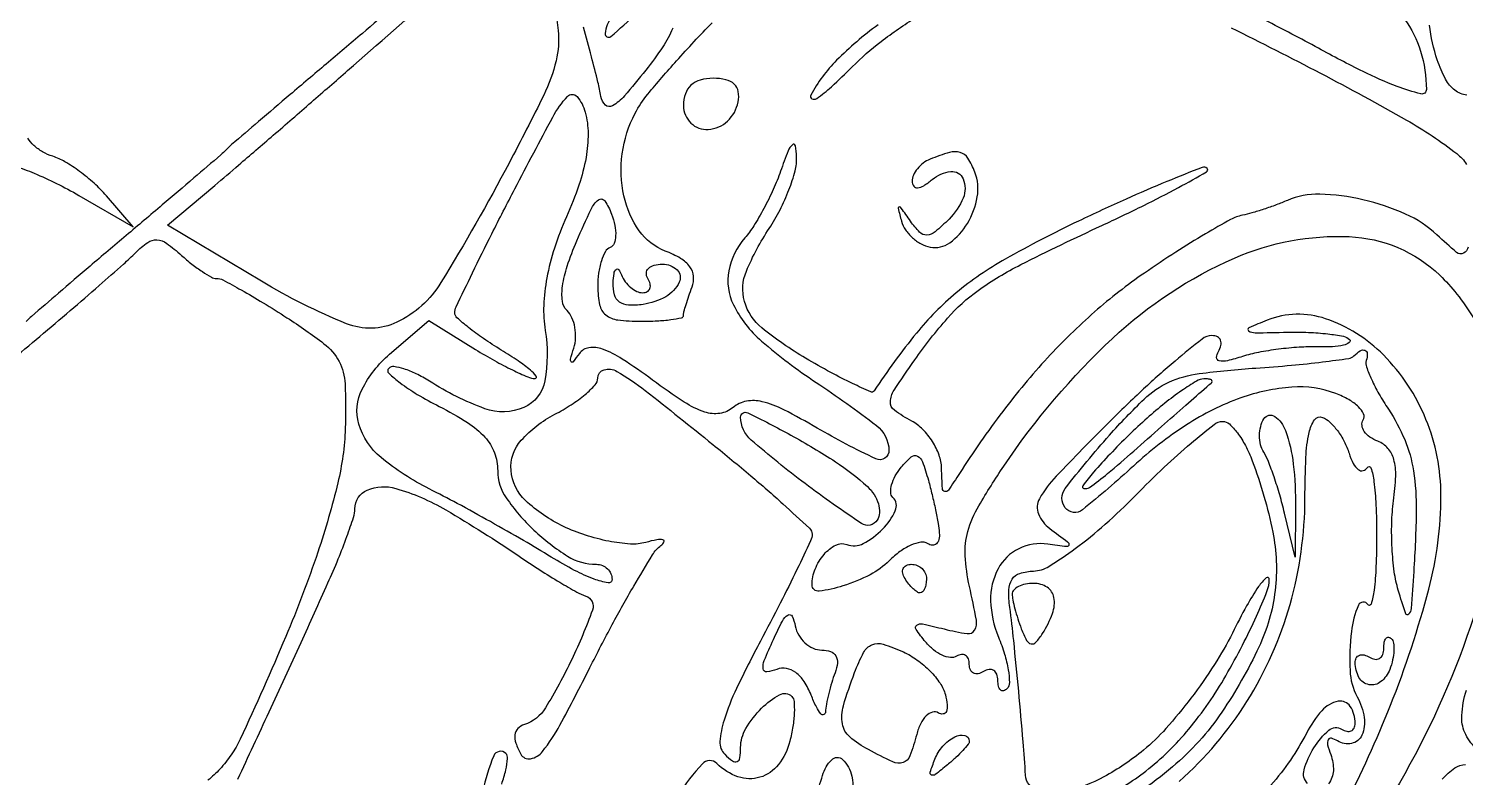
# Model space of a CAD drawing. Extents: x 21 to 741, y 101 to 447.
# Drawn here: x 142.2 to 242.7, y 310.1 to 362.5 of the extents above; entities that cross this region are included whole.
import ezdxf

# ---------------------------------------------------------------- set-up
doc = ezdxf.new("R2010")
doc.units = 0

msp = doc.modelspace()

# ---------------------------------------------------------------- linework, layer by layer
for points in [[(178.733979, 365.320013, -0.0305), (179.226887, 362.341079, -0.084803), (179.087033, 360.231623, -0.055275), (178.216792, 357.816448, -0.007692), (175.795827, 353.070013, -0.015822), (171.023164, 344.708954, -0.144885), (167.945482, 341.939673, -0.21051), (164.423464, 341.834075, -0.038673), (158.461884, 344.804797), (151.897628, 348.736072), (155.198814, 351.511025, 0.002508), (156.871772, 352.93168, 0.000849), (159.292777, 355.015702, 0.000844), (161.960797, 357.328132, 0.00097), (164.5, 359.545098, -0.000965), (170.919745, 365.150273, -0.005994), (174.252009, 367.978969, -0.006042), (176.390589, 369.707549, -0.154563), (177.081523, 369.968399, -0.318821), (177.354396, 369.796187, -0.012249), (177.80681, 368.615971, -0.017945), (178.281497, 367.111708, -0.011207)], [(188, 357.088484, 0.202616), (188.515381, 355.868878, 0.212623), (189.735145, 355.420653, 0.173549), (191.085101, 356.008236, 0.157206), (191.823324, 357.344476, 0.091214), (191.831253, 358.068744, 0.161932), (191.552184, 358.589364, 0.134698), (190.969496, 358.900072, 0.05558), (190.073324, 359, 0.066692), (189.170651, 358.87906, 0.120184), (188.521162, 358.519511, 0.127344), (188.133658, 357.918472, 0.080003)], [(179.816631, 349.318369, 0.024769), (178.9691, 347.113276, 0.033079), (178.43601, 345.036638, 0.036779), (178.220406, 343.113123, 0.049784), (178.32765, 341.368355, -0.085428), (178.293788, 337.829227, -0.249316), (176.827368, 335.97325, -0.193394), (174.099845, 335.887639, -0.054729), (170.218792, 337.810699, 0.027125), (169.303797, 338.328717, 0.039139), (168.441515, 338.675804, 0.044461), (167.737117, 338.830052, 0.232064), (167.371886, 338.70522, 0.421279), (167.375923, 338.369717, 0.029133), (168.175829, 337.691734, 0.027687), (169.372195, 336.891606, 0.015594), (170.903095, 336.049437, -0.023598), (172.888874, 334.915272, -0.066678), (174.108617, 333.889403, -0.094595), (174.769422, 332.81095, -0.090521), (175, 331.54777, 0.153088), (175.598079, 329.640162, 0.051111), (177.526271, 327.395793, 0.051152), (179.891279, 325.572846, 0.139511), (181.90437, 325, -0.095401), (182.322565, 324.919475, -0.097016), (182.678159, 324.6896, -0.098753), (182.916215, 324.346534, -0.102799), (183, 323.94332, -0.464575), (182.720606, 323.707522, -0.045755), (181.751563, 323.965602, -0.033017), (180.381146, 324.573878, -0.017021), (178.75, 325.503022, 0.00653), (176.812233, 326.661324, 0.003953), (174.489642, 327.98437, 0.003959), (172.162535, 329.261649, 0.006947), (170.21474, 330.276098, -0.054953), (166.835402, 332.471175, -0.150671), (165.27926, 334.816342, -0.192185), (165.505745, 337.244922, -0.09723), (167.436203, 339.698783), (170.175248, 342.05481), (173.455658, 340.027405, 0.011148), (174.776339, 339.251322, 0.014115), (176.031525, 338.596648, 0.012164), (177.101143, 338.10842, 0.102385), (177.618034, 338.003738, 0.621507), (177.695564, 338.162453, 0.053881), (177.286235, 338.588462, 0.026176), (176.438131, 339.227017, 0.011375), (175.25, 339.98904, -0.012808), (174.004814, 340.792701, -0.018695), (172.954688, 341.568295, -0.014458), (172.147858, 342.25126, -0.212995), (172, 342.582606, -0.1114), (172.098252, 343.018122, -0.001667), (173.233631, 345.386028, -0.004424), (174.590102, 348.128831, -0.002898), (176.199594, 351.26676, -0.003318), (178.851938, 356.283311, -0.062612), (179.881157, 357.730928, -0.449242), (180.547925, 357.719749, -0.112537), (181.12451, 356.626833, -0.06426), (181.323655, 355.138144, -0.045461), (181.178261, 353.456015, -0.037799), (180.682307, 351.534891, -0.02207)], [(205.25, 353.337719, 0.065736), (204.772069, 353.067358, 0.061072), (204.367188, 352.676258, 0.065213), (204.092747, 352.229112, 0.105447), (204, 351.794222, 0.156831), (204.1087, 351.456194, 0.266489), (204.371198, 351.336546, 0.119185), (204.808275, 351.486479, 0.031264), (205.410972, 351.926114, -0.14563), (206.70354, 352.477938, -0.332866), (207.567391, 351.973659, -0.202198), (207.56838, 350.620918, -0.097116), (206.582161, 349.154039, -0.021944), (205.609539, 348.263482, -0.16148), (205.03182, 348.034538, -0.216076), (204.524849, 348.230301, -0.042641), (203.887705, 349, 0.002987), (203.240206, 349.922108, 0.242763), (203.089232, 350, 0.488423), (203.018402, 349.909133, 0.004905), (203.256735, 349, 0.083189), (203.532004, 348.403244, 0.059846), (204.01549, 347.849465, 0.0592), (204.623217, 347.419946, 0.076492), (205.265395, 347.18967, 0.208348), (206.63434, 347.494644, 0.101089), (207.866048, 348.845532, 0.091489), (208.556526, 350.706309, 0.135638), (208.389425, 352.427558, 0.047491), (207.901144, 353.409832, 0.185171), (207.369937, 353.812295, 0.142677), (206.614394, 353.811341, 0.024711)], [(185.14235, 344, 0.121914), (185.464174, 344.079653, 0.187673), (185.649879, 344.29375, 0.151112), (185.663978, 344.617505, 0.074422), (185.5, 345, -0.149529), (185.400429, 345.379307, -0.191611), (185.545954, 345.70625, -0.132082), (185.940215, 345.927168, -0.062105), (186.524316, 346, -0.191652), (187.545238, 345.593754, -0.326037), (187.704784, 344.731831, -0.154475), (186.754449, 343.719526, -0.091338), (185.171672, 343.180449, -0.047366), (184.157627, 343.128244, -0.145685), (183.51486, 343.350247, -0.174817), (183.167272, 343.855308, -0.075139), (183.078947, 344.680449, -0.022333), (183.137986, 345.349467, -0.167715), (183.278532, 345.6296, -0.454063), (183.457173, 345.615456, -0.064038), (183.662281, 345.25, 0.061896), (183.927857, 344.772034, 0.05974), (184.30511, 344.367188, 0.064692), (184.731748, 344.092448, 0.111184)], [(235.777616, 339.25, 0.158812), (235.789379, 338.810192, 0.021439), (236.140509, 337.942693, 0.022973), (236.663705, 336.921355, 0.017507), (237.325279, 335.852784, -0.049215), (238.464859, 333.721533, -0.05953), (239.077634, 331.539293, -0.042592), (239.272695, 328.745216, -0.012938), (239.097232, 324.5, -0.002335), (238.911119, 321.914267, -0.154743), (238.746464, 321.506264, -0.589313), (238.537947, 321.54526, -0.006974), (238.01611, 323.191747, -0.04008), (237.73834, 324.47693, -0.019902), (237.583507, 326.138052, -0.019615), (237.559226, 327.882583, -0.027169), (237.683654, 329.441823, 0.023951), (237.833271, 331.176011, 0.074052), (237.704928, 332.34163, 0.116441), (237.29419, 333.112913, 0.121394), (236.587334, 333.60486, -0.060621), (236.025611, 333.902676, -0.091488), (235.637256, 334.295456, -0.120525), (235.479681, 334.71745, -0.169355), (235.565918, 335.106657, 0.254683), (235.588643, 335.520842, 0.091101), (235.230433, 336.01665, 0.062599), (234.553365, 336.519087, 0.037531), (233.645281, 336.944764, 0.109233), (230.574024, 337.395493, 0.068033), (226.998011, 336.641723, 0.057976), (223.201761, 334.763598, 0.042392), (219.483045, 331.877607, -0.017574), (215.909082, 328.808372, -0.417845), (214.716337, 328.948766, -0.34306), (214.714866, 330.308036, -0.016488), (217.805076, 334.030567, -0.020058), (220.234467, 336.556427, -0.083828), (221.972417, 337.739027, -0.076036), (224.084197, 338.342724, -0.01476), (228.042582, 338.728484, 0.005593), (230.547053, 338.926288, 0.008417), (232.725049, 339.159867, 0.004142), (234.555236, 339.402778, 0.162703), (234.916238, 339.582904, -0.054743), (235.359933, 339.938793, -0.238219), (235.685261, 339.971081, -0.307466), (235.846299, 339.738406, -0.074408)], [(220.434229, 335.223099, 0.011475), (219.155768, 334.03395, 0.009523), (217.849509, 332.71241, 0.009644), (216.698748, 331.455279, 0.025469), (215.94031, 330.5, 0.553819), (216.021252, 330.303886, 0.193404), (216.398645, 330.38601, 0.024599), (217.671675, 331.344858, 0.007456), (219.506082, 332.92046, -0.000411), (221.449936, 334.638252, -0.00061), (223.155432, 336.139212, -0.000262), (224.616549, 337.420586, -0.012567), (224.916667, 337.67046, 0.184394), (224.988827, 337.791681, 0.308994), (224.941667, 337.895296, 0.11166), (224.742673, 337.961659, 0.03222), (224.416667, 337.973099, 0.129489), (223.897309, 337.819878, 0.01498), (222.868701, 337.15419, 0.017222), (221.675274, 336.267885, 0.013262)], [(200.868324, 330.441763, -0.064897), (201.340755, 329.882022, -0.071381), (201.635682, 329.23704, -0.080705), (201.714828, 328.608676, -0.13018), (201.559128, 328.095672, -0.423711), (200.458153, 327.854477, -0.014877), (196.515963, 330.642984, -0.016652), (192.731961, 333.694793, -0.218062), (192, 335.293322, -0.553816), (192.49191, 335.601218, -0.012079), (195.518657, 334.039163, -0.019473), (198.632151, 332.174839, -0.040449)], [(230.827353, 329), (230.795277, 325.5), (230.057216, 328.58729, 0.012013), (229.721887, 329.854527, 0.011872), (229.324873, 331.109235, 0.01181), (228.925625, 332.190166, 0.044064), (228.60056, 332.83729, -0.080733), (228.380083, 333.369933, -0.059282), (228.307937, 334.006143, -0.05904), (228.387147, 334.644507, -0.078203), (228.613486, 335.183624, -0.430022), (229.371686, 335.34126, -0.156189), (230.119586, 334.364919, -0.057562), (230.670218, 332.000511, -0.030753)], [(205.90032, 327.190983, -0.069871), (205.871094, 326.731452, -0.159554), (205.700651, 326.433401, -0.206083), (205.422262, 326.33854, -0.11944), (205.08062, 326.450174, 0.18281), (204.602816, 326.543031, 0.062343), (203.915275, 326.334709, 0.052038), (203.14458, 325.890661, 0.039875), (202.404535, 325.259191, -0.077426), (201.052477, 324.27015, -0.042905), (199.158068, 323.488656, -0.046509), (197.482234, 323.126996, -0.449693), (197, 323.554748, -0.095554), (197.215423, 324.671683, -0.081623), (197.836755, 325.69901, -0.096028), (198.650547, 326.347056, -0.215087), (199.422545, 326.391349, 0.215581), (200.581734, 326.458954, 0.078163), (201.935674, 327.464765, 0.087338), (202.819461, 328.75209, 0.312844), (202.651177, 329.682157, -0.19061), (202.498989, 330.033561, -0.076366), (202.563065, 330.563, -0.060713), (202.819529, 331.179616, -0.044352), (203.241275, 331.790719, -0.036907), (203.935982, 332.512186, -0.303329), (204.365405, 332.573356, -0.19748), (204.719781, 332.180016, -0.017543), (205.132919, 330.882728, -0.009057), (205.395863, 329.874483, -0.008012), (205.633778, 328.815403, -0.008072), (205.817403, 327.854436, -0.02417)], [(205, 324, -0.042167), (204.967655, 323.617151, -0.061769), (204.870461, 323.29375, -0.081139), (204.727648, 323.07446, -0.210953), (204.559017, 323, -0.151918), (204.34829, 323.065539, -0.038439), (204.066025, 323.29375, -0.035638), (203.768994, 323.617226, -0.029505), (203.5, 324, -0.082592), (203.343488, 324.3821, -0.161196), (203.3746, 324.70625, -0.182303), (203.586039, 324.921712, -0.108972), (203.940983, 325, -0.093332), (204.345238, 324.923877, -0.09642), (204.688914, 324.70625, -0.099167), (204.918938, 324.381556, -0.105053)], [(211, 322.915121, 0.051231), (211.040772, 322.518238, 0.013442), (211.187754, 321.895062, 0.013508), (211.394497, 321.190763, 0.013468), (211.639163, 320.497942, 0.026892), (212.005596, 319.677792, 0.222828), (212.319776, 319.434782, 0.274684), (212.660796, 319.546388, 0.038367), (213.123851, 320.166154, 0.052073), (213.819566, 321.567121, 0.134104), (213.920559, 322.683092, 0.210034), (213.445859, 323.391435, 0.142537), (212.5, 323.666667, 0.048131), (211.92594, 323.611278, 0.068129), (211.440625, 323.4459, 0.08831), (211.113633, 323.202118, 0.190765)], [(197.680313, 319, -0.085086), (198.292447, 318.895073, -0.177151), (198.660608, 318.5911, -0.159406), (198.768445, 318.094405, -0.066108), (198.606989, 317.418213, 0.01798), (198.369909, 316.727075, 0.013847), (198.159683, 315.957913, 0.01406), (198.003196, 315.227271, 0.032177), (197.936614, 314.668213, -0.28354), (197.812228, 314.489018, -0.331024), (197.614825, 314.534802, -0.063246), (197.298635, 315.02034, -0.017488), (196.930174, 315.854518, 0.047912), (196.440597, 316.802503, 0.088738), (195.852216, 317.434753, 0.117672), (195.204408, 317.716343, 0.136382), (194.536872, 317.652523, -0.063694), (193.834095, 317.481144, -0.41265), (193.576026, 317.685916, -0.127155), (193.655725, 318.269896, -0.009734), (194.290941, 319.739201, -0.012236), (194.919938, 321.03471, -0.135249), (195.307108, 321.454215, -0.44832), (195.599714, 321.368069, -0.062911), (195.820954, 320.691196, 0.082879), (196.060934, 320.045088, 0.078087), (196.50149, 319.496789, 0.081408), (197.069936, 319.127915, 0.103658)], [(237.418754, 317.648872, -0.129405), (236.801962, 316.791792, -0.223939), (235.968218, 316.579773, -0.221446), (235.267057, 317.088263, -0.127558), (235, 318.118034, -0.117858), (235.079239, 318.449529, -0.186277), (235.29375, 318.642737, -0.154201), (235.617617, 318.661825, -0.076764), (236, 318.5, 0.100119), (236.381257, 318.359099, 0.176926), (236.70625, 318.423558, 0.168389), (236.923955, 318.686733, 0.089607), (237, 319.10765, -0.041279), (237.036015, 319.543143, -0.119482), (237.153789, 319.819499, -0.254003), (237.326224, 319.899128, -0.182106), (237.523539, 319.809795, -0.16055), (237.681805, 319.495908, -0.049311), (237.708718, 318.959064, -0.04365), (237.620657, 318.314098, -0.035882)], [(206.321987, 315.876722, -0.036336), (206.452038, 315.174551, -0.118466), (206.393335, 314.708638, -0.272865), (206.171391, 314.530307, -0.176211), (205.839433, 314.599236, 0.208816), (205.425085, 314.658412, 0.127522), (204.990147, 314.407339, 0.085336), (204.597526, 313.861232, 0.049362), (204.316061, 313.100616, -0.024426), (203.841807, 311.592208, -0.232068), (203.365944, 311.138773, -0.186042), (202.648468, 311.183799, -0.015212), (200.934259, 312.035184, -0.055248), (199.635661, 312.927001, -0.17217), (199.118408, 313.835375, -0.116298), (199.187834, 315.09831, -0.019215), (199.971956, 317.426239, -0.029229), (200.604702, 318.836449, -0.174431), (201.18778, 319.374442, -0.178005), (201.972949, 319.411763, -0.030685), (203.387202, 318.86944, -0.049672), (204.358387, 318.304589, -0.042306), (205.257152, 317.531119, -0.044305), (205.957503, 316.677477, -0.085896)], [(208, 312.622445, -0.172995), (207.92491, 312.411909, -0.015689), (207.55265, 311.984529, -0.018888), (207.060438, 311.492636, -0.013646), (206.477108, 310.981001, -0.008807), (205.617386, 310.292701, -0.27071), (205.355597, 310.258808, -0.389672), (205.264678, 310.458284, -0.012731), (205.584097, 311.358556, -0.091143), (206.143246, 312.274265, -0.089947), (206.99376, 312.936277, -0.178047), (207.678078, 313.025462, -0.350363)], [(199.929715, 308.190983, -0.00425), (199.872748, 306.54577, -0.225862), (199.729097, 306.274745, -0.474239), (199.527703, 306.32542, -0.008195), (199, 307.5, 0.003751), (198.423348, 308.814662, 0.368608), (198.252774, 308.895722, 0.326773), (198.12689, 308.738914, 0.003386), (198.070285, 307.25, -0.047081), (197.961805, 306.388908, -0.065757), (197.695468, 305.660937, -0.084352), (197.321292, 305.169108, -0.190278), (196.893011, 305, -0.170087), (196.506027, 305.135564, -0.171529), (196.289885, 305.482513, -0.106574), (196.287081, 306.038066, -0.045841), (196.506465, 306.75, 0.008388), (196.818686, 307.546086, 0.005102), (197.162222, 308.496696, 0.005112), (197.483729, 309.44662, 0.009), (197.727144, 310.238753, -0.126361), (198.36818, 311.329017, -0.404314), (199.132942, 311.34389, -0.161096), (199.773647, 310.177625, -0.052303)]]:
    msp.add_lwpolyline(points, format="xyb", close=True)
for points in [[(167.7375, 364.026117, -0.001116), (165.52696, 362.139909, -0.000756), (163, 360, 0.000756), (160.47304, 357.860091, 0.001116), (158.2625, 355.973883, 0.0005), (156.380925, 354.357837, 0.021769), (156, 354, -0.021769), (155.619075, 353.642163, -0.0005), (153.7375, 352.026117, -0.001116), (151.52696, 350.139909, -0.000756), (149, 348, 0.000953), (146.473066, 345.858401, 0.001403), (144.2625, 343.966954, 0.000641), (142.38412, 342.34639, 0.026765), (142, 341.976412, -0.026282)], [(242.911837, 347.194759, -0.237436), (242.587354, 346.764227, -0.298203), (242.099355, 346.823519, -0.012376), (240.71992, 348.046307, 0.082331), (238.52536, 349.502165, 0.048742), (235.539696, 350.504975, 0.04938), (232.520978, 350.893339, 0.109902), (230.25753, 350.458837, -0.012882), (229.482786, 350.146858, -0.00939), (228.606954, 349.83874, -0.009498), (227.764929, 349.577805, -0.020542), (227.106569, 349.416392, 0.075406), (226.285352, 349.116734, 0.008104), (224.519736, 348.113727, 0.009818), (222.448304, 346.8367, 0.007756), (220.257063, 345.377123, 0.0293), (216.763514, 342.656211, 0.026214), (213.472629, 339.447837, 0.024531), (210.336955, 335.699437, 0.019315), (207.308807, 331.357104, -0.006827), (206.535493, 330.186954, -0.323607), (206.283271, 330.095679, -0.319933), (206.115202, 330.306607, -0.00674), (206.058807, 331.714816, 0.078995), (205.885938, 332.64262, 0.055667), (205.42062, 333.59835, 0.055216), (204.750161, 334.436618, 0.073746), (203.968835, 335.016679, -0.034438), (202.759989, 335.77498, -0.253061), (202.475781, 336.369418, -0.133395), (202.737228, 337.171893, -0.007938), (204.18212, 339.301863, -0.027332), (206.477978, 342.220178, -0.056732), (208.622141, 344.163186, -0.039474), (211.605754, 345.967807, -0.007708), (217.266075, 348.699617, 0.005777), (220.216109, 350.10935, 0.009948), (222.63429, 351.359799, 0.004194), (224.601208, 352.448468, 0.496162), (224.635296, 352.698037, 0.299125), (224.288779, 352.769757, 0.002972), (221.829862, 351.778617, 0.008405), (218.966312, 350.547924, 0.005202), (215.642167, 349.010809, 0.017494), (210.516046, 346.351768, 0.044929), (207.080133, 343.98447, 0.049077), (204.298651, 341.1707, 0.024507), (201.335622, 337.128506, -0.367002), (201.10061, 337.059966, -0.006644), (199.82725, 337.648584, -0.01304), (198.305482, 338.426126, -0.007911), (196.545172, 339.420659, -0.037604), (193.487136, 341.53649, -0.155498), (192.267135, 343.391174, -0.16948), (192.399726, 345.511263, -0.046716), (194, 348.5, 0.028611), (194.755113, 349.79545, 0.026223), (195.381938, 351.20625, 0.027166), (195.806352, 352.525037, 0.073432), (195.914463, 353.5, 0.038304), (195.825557, 354.2853, 0.582102), (195.618016, 354.355735, 0.11893), (195.314018, 353.917913, 0.00826), (194.790565, 352.5, -0.02183), (194.281847, 351.229236, -0.016883), (193.622015, 349.891412, -0.017179), (192.919691, 348.682563, -0.038773), (192.289155, 347.832465, 0.132914), (191.170321, 345.524611, 0.162862), (191.492986, 343.162504, 0.100167), (193.45987, 340.619383, 0.032223), (197.27983, 337.725142, -0.018582), (201.501893, 334.703799, -0.225825), (202.376766, 332.974264, -0.555921), (201.467796, 332.378539, -0.023876), (197.356859, 334.531018, 0.01418), (195.018565, 335.813699, 0.058432), (193.508389, 336.376353, 0.105602), (192.402163, 336.408982, 0.12865), (191.466252, 335.971992, -0.137316), (190.541638, 335.559307, -0.119426), (189.482396, 335.655806, -0.062456), (188.05631, 336.350547, -0.014005), (185.830092, 337.893564, 0.013731), (183.711965, 339.363383, 0.057987), (182.331604, 340.053016, 0.122048), (181.386495, 340.152229, 0.204413), (180.712804, 339.746956, -0.011184), (180.280997, 339.176959, -0.446622), (180.140982, 339.168544, -0.272958), (180.093731, 339.347749, -0.007972), (180.327523, 340.128145, 0.065657), (180.451275, 340.824454, 0.056028), (180.401191, 341.568911, 0.058504), (180.194279, 342.247432, 0.093404), (179.853451, 342.746549, -0.167517), (179.525936, 343.418632, -0.065163), (179.535001, 344.466753, -0.046128), (179.86304, 345.861601, -0.020828), (180.533994, 347.618404, -0.007531), (181.534516, 349.849652, -0.119606), (182.049524, 350.493495, -0.432328), (182.486563, 350.423825, -0.058049), (182.968246, 349.5, -0.041411), (183.197068, 348.709835, -0.060815), (183.253089, 347.989583, -0.079835), (183.140386, 347.442573, -0.213347), (182.865847, 347.166667, 0.177724), (182.532389, 346.874634, 0.048721), (182.254343, 346.221354, 0.042826), (182.063635, 345.366239, 0.03347), (182, 344.416667, 0.051742), (182.13126, 343.151667, 0.173174), (182.560345, 342.451389, 0.14035), (183.402031, 342.096283, 0.030099), (185, 342, 0.013093), (186.150145, 342.030124, 0.021539), (187.11875, 342.12285, 0.017119), (187.866077, 342.253247, 0.354811), (188, 342.418213, -0.064973), (188.032317, 342.665862, -0.008655), (188.176736, 343.174143, -0.009897), (188.371285, 343.773351, -0.008169), (188.601655, 344.404314, 0.116573), (188.702772, 345.152644, 0.136861), (188.44483, 345.81803, 0.099699), (187.79191, 346.402578, 0.04206), (186.72571, 346.914185, -0.149817), (184.904063, 348.330143, -0.099509), (183.831006, 350.770489, -0.088104), (183.712624, 353.717507, -0.085954), (184.611756, 356.552771, -0.054003), (185.498502, 357.887289, -0.009005), (187.513564, 360.220372, -0.009781), (189.996045, 362.885346, -0.008529)], [(182.976237, 363.292117, 0.137061), (182.519877, 362.131283, 0.672935), (182.912521, 361.922716, 0.022259), (184.707143, 363.564286, -0.045024)], [(201.617229, 362.746804, 0.038052), (198.717275, 360.261202, 0.073814), (196.901764, 357.816445, 0.426402), (196.983736, 357.56464, 0.268927), (197.321488, 357.590175, 0.03577), (198.348075, 358.407496, 0.010375), (199.809504, 359.809504, -0.033072), (201.825488, 361.575083, -0.023634), (204.291219, 363.283412, -0.023206)], [(238.442151, 363.129018, -0.090017), (239.576842, 360.905799, -0.070533), (239.986345, 358.224148, -0.490002), (239.588922, 357.909117, -0.030771), (237.939232, 358.423937, -0.024451), (235.55684, 359.46765, -0.010036), (232.429229, 361.103376, 0.008761), (228.70821, 363.06155, 0.033059)], [(187.242298, 362.503002, -0.049567), (186.543879, 361.192611, -0.020675), (185.362472, 359.572564, -0.010404), (183.862398, 357.763283, -0.08249), (183.028742, 357.070813, -0.336342), (182.530678, 357.131058, -0.161855), (182.215791, 357.735036, 0.020347), (182.014018, 358.728643, 0.003902), (181.560908, 360.51179, 0.004152), (180.998246, 362.585521, 0.003814)], [(226.31805, 362.538361, -0.005211), (232.564011, 359.361142, -0.009032), (238.58979, 356.076629, -0.035405), (242.112117, 353.72893, -0.086871), (242.797405, 352.976615, -0.07829)], [(242.815031, 357.820557, -0.132957), (241.972467, 358.162075, -0.111063), (241.321792, 358.934393, -0.03853), (240.748624, 360.282989, -0.052312), (240.204443, 362.712748, -0.129443)], [(141.212539, 352.867448, -0.016555), (142.570433, 352.355832, -0.017062), (144.127011, 351.646565, -0.015229), (145.69284, 350.807089), (149.5, 348.614178), (147.618116, 350.78156, 0.030659), (146.760588, 351.654821, 0.024669), (145.740277, 352.486442, 0.025314), (144.717702, 353.162137, 0.056551), (143.868116, 353.541858, -0.053147), (143.151114, 353.856499, -0.05789), (142.538806, 354.307998, -0.065447), (142.116098, 354.821138, -0.133208)], [(234.233091, 308.049623, 0.024251), (237.470851, 315.142337, 0.030444), (240.150167, 323.257937, 0.064592), (241, 329.80897, 0.097053), (239.955247, 335.140678, 0.098775), (236.978115, 339.646227, 0.116019), (232.931882, 342.177211, 0.178074), (228.843719, 342.077072, 0.011425), (227.558908, 341.534176, 0.606852), (227.546833, 341.323559, 0.137703), (228.007887, 341.199181, 0.003283), (230.254469, 341.236825, -0.015093), (231.736011, 341.226658, -0.019938), (233.081794, 341.12294, -0.01772), (234.173727, 340.955427, -0.150557), (234.607172, 340.726161, -0.463291), (234.589094, 340.506998, -0.099283), (234.190282, 340.327523, -0.044239), (233.404595, 340.219577, -0.019138), (232.347896, 340.209172, 0.023464), (231.081033, 340.185738, 0.015565), (229.633467, 340.045551, 0.015681), (228.233099, 339.820954, 0.029244), (227.119963, 339.538075, -0.018319), (226.056895, 339.243064, -0.110813), (225.488368, 339.23548, -0.361863), (225.306497, 339.465512, -0.132815), (225.433788, 339.892866, 0.079582), (225.610097, 340.316064, 0.157704), (225.58245, 340.674779, 0.184431), (225.358699, 340.912797, 0.113362), (224.979017, 341, 0.168091), (224.288463, 340.761099, 0.00835), (222.398298, 339.223712, 0.012696), (220.192592, 337.269854, 0.008771), (217.793062, 334.953062, 0.004881), (214.080591, 331.167397, 0.063794), (212.910096, 329.590238, 0.22692), (212.841267, 328.528957, 0.138864), (213.623062, 327.516371, -0.003365), (214.875715, 326.575744, -0.263649), (214.969791, 326.355946, -0.417292), (214.82087, 326.238204, -0.005234), (213.5, 326.413734, 0.150478), (211.467837, 326.093846, 0.157972), (210.014159, 324.689328, 0.130492), (209.491586, 322.454716, 0.090977), (210.037294, 319.909965, -0.024063), (210.462713, 318.724624, -0.03312), (210.720916, 317.623096, -0.034845), (210.805557, 316.728855, -0.205342), (210.634602, 316.301269, -0.130786), (210.393999, 316.161809, -0.25937), (210.186414, 316.213126, -0.154922), (210.044153, 316.465384, -0.051568), (210, 316.89235, 0.089607), (209.923955, 317.313267, 0.168389), (209.70625, 317.576442, 0.176926), (209.381257, 317.640901, 0.100119), (209, 317.5, -0.088621), (208.618194, 317.348919, -0.167455), (208.29375, 317.391936, -0.177706), (208.077418, 317.621649, -0.101261), (208, 318, 0.086348), (207.932919, 318.385538, 0.165207), (207.739534, 318.628635, 0.179479), (207.451204, 318.691952, 0.104014), (207.113307, 318.570027, -0.171465), (206.678572, 318.475572, -0.07685), (206.108748, 318.63886, -0.062838), (205.497021, 319.020672, -0.048681), (204.938675, 319.573892, -0.02007), (204.269532, 320.449392, -0.416023), (204.322031, 320.744539, -0.207457), (204.733955, 320.826827, -0.008491), (206.239655, 320.475986, 0.023487), (207.847816, 320.151773, 0.305654), (208.372086, 320.399422, 0.182543), (208.496539, 321.102839, 0.008958), (208.010138, 323.455049, -0.040813), (207.706714, 325.604395, -0.084423), (207.891962, 327.28498, -0.063317), (208.669762, 329.100822, -0.015296), (210.414739, 331.873302, -0.05665), (218.022571, 340.805113, -0.085096), (226.552446, 346.421868, -0.114147), (234.57712, 347.925429, -0.182134), (240.922283, 345.224706, -0.036318), (242.11283, 343.908905, -0.024061), (243.288298, 342.24396, -0.02424)], [(138.813543, 337.438179, -0.001393), (142.959308, 340.943632, 0.002277), (145.086982, 342.749149, 0.002585), (147.109521, 344.499559, 0.002349), (148.812921, 346.003423, 0.01436), (149.666066, 346.808924, -0.043653), (150.506794, 347.5144, -0.169395), (151.151599, 347.696533, -0.142066), (151.839097, 347.45136, -0.027698), (152.872604, 346.615292, 0.017292), (153.605397, 345.996836, 0.021307), (154.331223, 345.474492, 0.020286), (154.966192, 345.093337, 0.125668), (155.331691, 345, -0.121868), (155.764601, 344.892894, -0.006124), (157.055423, 344.192187, -0.009532), (158.576868, 343.303531, -0.006731), (160.252951, 342.25, -0.018177), (162.844238, 340.435148, -0.110262), (163.898217, 339.193518, -0.111347), (164.319009, 337.626986, -0.018702), (164.32914, 334.5, -0.050556), (163.813488, 330.708846, -0.022532), (162.412956, 325.861509, -0.01824), (160.166731, 319.944249, -0.009643), (156.974913, 312.769222, -0.039729), (156.357202, 311.68349, -0.036725), (155.560694, 310.67832, -0.038811), (154.714259, 309.890258, -0.09145)], [(141.588834, 341.579619, -0.00014), (137.389039, 337.934722, -0.000618)], [(156.815976, 309.971375, 0.000546), (159.007333, 314.683494, 0.001315), (161.23776, 319.526687, 0.002074), (163.123307, 323.695136, 0.008141), (163.841965, 325.374437, 0.010295), (164.448721, 326.950481, 0.008547), (164.904962, 328.283272, 0.078341), (165, 328.886119, -0.302665), (165.874139, 330.197903, -0.170767), (167.862202, 330.311196, -0.062245), (171.361462, 328.808272, -0.016559), (176.505321, 325.560951, 0.006622), (177.948681, 324.609132, 0.007793), (179.341136, 323.747422, 0.006948), (180.536376, 323.055628, 0.047293), (181.159291, 322.780236, -0.422728), (181.631713, 321.80014, -0.023671), (180.1794, 318.346473, -0.026146), (178.338395, 314.957849, -0.176574), (176.866947, 313.788982, 0.117164), (176.409743, 313.505503, 0.166973), (176.202951, 313.079179, 0.115839), (176.267987, 312.489892, 0.042435), (176.616116, 311.721478, 0.324539), (177.303998, 311.403532, 0.177426), (178.138166, 311.91023, 0.045214), (179.354861, 313.753724, 0.006452), (181.448748, 317.774742, -0.006365), (183.019931, 320.79327, -0.008681), (184.517374, 323.47026, -0.006098), (185.83083, 325.663579, -0.093019), (186.422842, 326.315507, 0.113593), (186.635355, 326.569582, 0.495919), (186.562883, 326.719452, 0.100327), (186.134547, 326.719299, 0.018056), (185.355214, 326.531512, -0.084427), (184.281509, 326.419328, -0.032005), (182.781581, 326.612887, -0.030577), (181.143444, 327.037216, -0.032605), (179.605214, 327.651218, -0.077046), (176.944925, 329.466377, -0.187474), (175.934073, 331.57187, -0.204336), (176.645435, 333.674955, -0.091317), (179, 335.5, 0.023862), (180.148769, 336.165337, 0.031783), (181.11875, 336.881855, 0.032999), (181.816975, 337.553157, 0.186902), (182, 338.02568, -0.33455), (182.439967, 338.609635, -0.203221), (183.341, 338.499557, -0.036072), (185.326564, 337.156668, -0.003201), (190.053346, 333.387361, -0.005455), (192.715856, 331.187717, -0.008465), (194.95942, 329.226597, -0.0036), (196.819131, 327.520129, -0.208219), (197, 327.104637, -0.110374), (196.896344, 326.64079, -0.00264), (195.938665, 324.632649, -0.005663), (194.771464, 322.28627, -0.003803), (193.386944, 319.630331, 0.010001), (191.710844, 316.315446, 0.035586), (190.835405, 314.104386, 0.059937), (190.552615, 312.602619, 0.216226), (190.886944, 311.713056, 0.035401), (191.42677, 311.2447, 0.265808), (191.75, 311.20433, 0.264641), (191.949654, 311.46263, 0.035167), (192, 312.177555, -0.134258), (192.363538, 313.507031, -0.062618), (193.466106, 314.930868, -0.071077), (194.728619, 315.880508, -0.333716), (195.572834, 315.7605, -0.179589), (195.737584, 315.401278, -0.029204), (195.750247, 314.621033, -0.02903), (195.653508, 313.658875, -0.021917), (195.44026, 312.617999, -0.104263), (194.64802, 310.993233, -0.154733), (193.352984, 310.102854, -0.159577), (191.812516, 310.135527, -0.112396), (190.334899, 311.065101, 0.4267), (189.318245, 311.043523, 0.040819), (187.623566, 308.866088, 0.033683)], [(212.761663, 309.205149, -0.318552), (211.932103, 310.25, 0.007543), (211.770106, 312.582161, 0.002266), (211.453946, 316.12641, 0.002264), (211.105777, 319.666764, 0.007579), (210.831866, 321.982952, -0.038598), (210.763196, 323.214247, -0.140484), (210.992774, 323.954867, -0.174301), (211.543085, 324.369695, -0.06722), (212.5, 324.530571, 0.131442), (213.572143, 324.854845, 0.020674), (215.412723, 326.104441, 0.021756), (217.505178, 327.800963, 0.017465), (219.607143, 329.797619, -0.009309), (221.638039, 331.790766, -0.013393), (223.514139, 333.471801, -0.009126), (225.122665, 334.787465, -0.168397), (225.735823, 335, -0.18921), (226.198402, 334.818451, -0.045088), (226.761893, 334.192187, -0.040121), (227.322407, 333.302849, -0.030405), (227.794329, 332.25, -0.040039), (229.234611, 327.251777, -0.080389), (229.398759, 323.159498, -0.080017), (228.263484, 319.212015, -0.039364), (225.667343, 314.661078, -0.068001), (222.215811, 310.82668, -0.047838), (217.440892, 307.514201, -0.065986)], [(222.692642, 309.817284, 0.071764), (227.426308, 315.407962, 0.070681), (230.440466, 322.190817, 0.068735), (231.484475, 329.610685, -0.010517), (231.552022, 332.476645, -0.04219), (231.77727, 334.214048, -0.096511), (232.160418, 335.106106, -0.347587), (232.711933, 335.278911, -0.099013), (233.223003, 334.956505, -0.042977), (233.758032, 334.352266, -0.040301), (234.233963, 333.590207, -0.042619), (234.571256, 332.775491, 0.040333), (234.867378, 332.050885, 0.110587), (235.216703, 331.626644, 0.229599), (235.558771, 331.553632, 0.196506), (235.859323, 331.772381, -0.644039), (236.104517, 331.741041, -0.041493), (236.311801, 330.798106, -0.023027), (236.455325, 329.160184, -0.010339), (236.5, 327, -0.009942), (236.456995, 324.837349, -0.021881), (236.319095, 323.190092, -0.037428), (236.120399, 322.220331, -0.651994), (235.884155, 322.187442, 0.607217), (235.227841, 322.138656, 0.072663), (234.740387, 320.307082, 0.039289), (234.640286, 317.565839, 0.112815), (235.13916, 315.739977, -0.083038), (235.629099, 314.289292, -0.14584), (235.466738, 313.043827, -0.242422), (234.75206, 312.47077, -0.190705), (233.760963, 312.647733, 0.075446), (233.334952, 312.829339, 0.353896), (233.109456, 312.726489, 0.18008), (233.071529, 312.370881, 0.029088), (233.286387, 311.69607, -0.102304), (233.472009, 310.563909, -0.158272), (233.130154, 309.642671, -0.239415)], [(245.340274, 330, -0.052557), (242.31324, 318.563104, -0.049338), (236.922711, 307.747056, -0.052137)], [(217.221472, 308.642893, 0.061242), (220.357263, 310.541418, 0.053451), (223.362893, 313.476596, 0.042468), (225.946762, 317.208632, 0.01072), (227.109395, 319.340627, 0.013373), (228.092613, 321.370524, 0.011637), (228.82599, 323.100073, 0.093089), (228.990616, 323.946344, 0.648806), (228.771483, 324.045841, 0.060914), (228.236363, 323.440937, 0.024846), (227.405435, 322.094443, 0.010229), (226.409769, 320.194772, -0.027509), (225.152582, 317.985275, -0.019365), (223.511869, 315.642955, -0.019609), (221.76194, 313.518271, -0.038326), (220.181925, 311.998428, -0.047736), (217.421081, 310.133952, -0.07256), (214.709961, 309.1329, -0.123579)], [(243.430911, 312.140518, -0.091085), (242.671352, 313.241925, -0.122618), (242.457652, 314.429496, -0.057198), (242.779596, 316.196232, -0.007604)], [(231.674664, 309.658669, -0.272892), (231.425618, 310.623594, -0.069424), (232.110105, 312.161093, -0.073745), (233.159545, 313.395213, -0.329295), (234.050173, 313.468991, 0.081971), (234.413131, 313.319796, 0.160496), (234.720988, 313.348155, 0.182753), (234.925549, 313.547166, 0.109846), (235, 313.881966, 0.144639), (234.651231, 315.062398, 0.307271), (233.813829, 315.416445, 0.164322), (232.668057, 314.757431, 0.06154), (231.607326, 313.207545, -0.061786), (229.108167, 309.559738, -0.045776)], [(175.278547, 309.629278, 0.030383), (175.563742, 310.614735, 0.03066), (175.692314, 311.413164, 0.224606), (175.565419, 311.767914, 0.53376), (174.719491, 311.600676, 0.048072), (173.956227, 309.124175, 0.037999)], [(241.081756, 309.967135, -0.047614), (241.980897, 310.759825, -0.15815), (242.721231, 311, -0.078213)]]:
    msp.add_lwpolyline(points, format="xyb")

doc.saveas('drawing.dxf')
